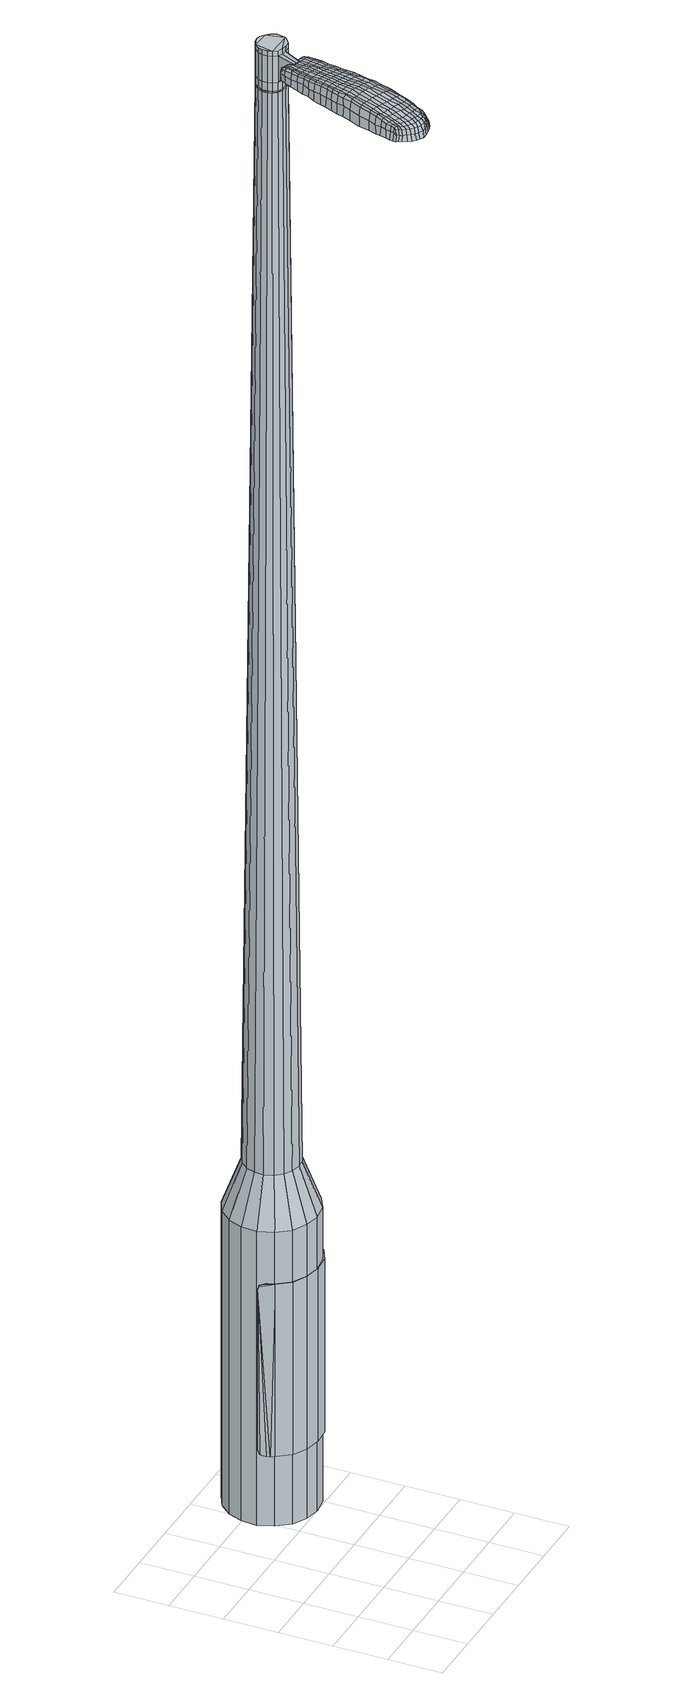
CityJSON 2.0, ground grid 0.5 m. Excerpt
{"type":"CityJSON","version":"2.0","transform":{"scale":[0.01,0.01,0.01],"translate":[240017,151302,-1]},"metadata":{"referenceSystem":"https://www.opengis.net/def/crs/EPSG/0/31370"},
"CityObjects":{
"object1":{"type":"GenericCityObject","attributes":{"cluster":846,"mean_distance_to_centroid":0.228,"new_centroid_x":240018.35,"new_centroid_y":151303.94,"mean_distance_to_camera":14.74,"H1":10.09,"H2":10.18,"Z_final":116.33,"cluster2":-1,"proj_x":240011.03,"proj_y":151301.07,"id_line":24041,"bearing_l":338.54,"distance":7.86,"orientation":"right","G_obj":248.54},"geometry":[{"type":"MultiSurface","lod":"2","boundaries":[[[0,1,2,3]],[[1,4,5,2]],[[4,6,7,5]],[[6,8,9,7]],[[8,10,11,9]],[[10,12,13,11]],[[12,14,15,13]],[[14,16,17,15]],[[16,18,19,17]],[[18,20,21,19]],[[20,22,23,21]],[[22,24,25,23]],[[24,26,27,25]],[[26,28,29,27]],[[28,30,31,29]],[[30,32,33,31]],[[32,34,35,33]],[[34,0,3,35]],[[36,37,38,39]],[[38,40,41,42]],[[41,43,42]],[[42,44,45,46]],[[45,47,46]],[[46,48,49,50]],[[49,51,50]],[[42,46,50,38]],[[50,52,39,38]],[[53,36,39]],[[2,5,7,35]],[[7,9,11,15]],[[11,13,15]],[[15,17,19,23]],[[19,21,23]],[[23,25,27,31]],[[27,29,31]],[[15,23,31,7]],[[31,33,35,7]],[[3,2,35]],[[1,0,54,55]],[[0,34,56,54]],[[34,32,57,56]],[[32,30,58,57]],[[30,28,59,58]],[[28,26,60,59]],[[26,24,61,60]],[[24,22,62,61]],[[22,20,63,62]],[[20,18,64,63]],[[18,16,65,64]],[[16,14,66,65]],[[14,12,67,66]],[[12,10,68,67]],[[10,8,69,68]],[[8,6,70,69]],[[6,4,71,70]],[[4,1,55,71]],[[55,54,72,73]],[[54,56,74,72]],[[56,57,75,74]],[[57,58,76,75]],[[58,59,77,76]],[[59,60,78,77]],[[60,61,79,78]],[[61,62,80,79]],[[62,63,81,80]],[[63,64,82,81]],[[64,65,83,82]],[[65,66,84,83]],[[66,67,85,84]],[[67,68,86,85]],[[68,69,87,86]],[[69,70,88,87]],[[70,71,89,88]],[[71,55,73,89]],[[90,91,92,93]],[[74,94,91,90]],[[95,96,94,74]],[[97,98,96,95]],[[99,100,98,97]],[[101,102,100,99]],[[103,104,102,101]],[[105,106,104,103]],[[81,107,106,105]],[[108,109,107,81]],[[110,111,109,108]],[[112,113,111,110]],[[114,115,113,112]],[[86,116,115,114]],[[117,118,116,86]],[[119,120,118,117]],[[121,122,120,119]],[[93,92,122,121]],[[123,124,125,126]],[[127,123,126,128]],[[129,127,128,130]],[[131,129,130,132]],[[133,131,132,134]],[[135,133,134,136]],[[137,135,136,138]],[[139,137,138,140]],[[141,139,140,142]],[[143,141,142,144]],[[145,143,144,146]],[[147,145,146,148]],[[149,147,148,150]],[[151,149,150,152]],[[153,151,152,154]],[[155,153,154,156]],[[73,72,90,93]],[[72,74,90]],[[75,95,74]],[[75,76,97,95]],[[76,77,99,97]],[[77,78,101,99]],[[78,79,103,101]],[[79,80,105,103]],[[80,81,105]],[[82,108,81]],[[82,83,110,108]],[[83,84,112,110]],[[84,85,114,112]],[[85,86,114]],[[87,117,86]],[[87,88,119,117]],[[88,89,121,119]],[[89,73,93,121]],[[157,158,92,91]],[[158,159,122,92]],[[159,160,120,122]],[[160,161,118,120]],[[161,116,118]],[[162,115,116]],[[162,163,113,115]],[[163,164,111,113]],[[164,165,109,111]],[[165,107,109]],[[166,106,107]],[[166,167,104,106]],[[167,168,102,104]],[[168,169,100,102]],[[169,170,98,100]],[[170,171,96,98]],[[171,94,96]],[[157,91,94]],[[39,52,155,172]],[[158,157,173,156]],[[53,39,172,124]],[[157,94,125,173]],[[36,53,124,123]],[[94,171,126,125]],[[37,36,123,127]],[[171,170,128,126]],[[38,37,127,129]],[[170,169,130,128]],[[40,38,129,131]],[[169,168,132,130]],[[41,40,131,133]],[[168,167,134,132]],[[43,41,133,135]],[[167,166,136,134]],[[42,43,135,137]],[[166,107,138,136]],[[44,42,137,139]],[[107,165,140,138]],[[45,44,139,141]],[[165,164,142,140]],[[47,45,141,143]],[[164,163,144,142]],[[46,47,143,145]],[[163,162,146,144]],[[48,46,145,147]],[[162,116,148,146]],[[49,48,147,149]],[[116,161,150,148]],[[51,49,149,151]],[[161,160,152,150]],[[50,51,151,153]],[[160,159,154,152]],[[52,50,153,155]],[[159,158,156,154]],[[155,156,174,175]],[[156,173,176,174]],[[173,125,177,176]],[[125,124,178,177]],[[124,172,179,178]],[[172,155,175,179]],[[180,181,182,183]],[[184,180,183,185]],[[180,184,186,187]],[[181,180,187,188]],[[189,190,191,192]],[[193,189,192,194]],[[189,193,195,196]],[[190,189,196,197]],[[198,199,200,201]],[[202,198,201,203]],[[198,202,204,205]],[[199,198,205,206]],[[207,208,209,210]],[[211,207,210,212]],[[207,211,213,214]],[[208,207,214,215]],[[216,217,218,219]],[[220,216,219,221]],[[216,220,222,223]],[[217,216,223,224]],[[225,226,227,228]],[[229,225,228,230]],[[225,229,231,232]],[[226,225,232,233]],[[234,235,236,237]],[[226,234,237,227]],[[234,226,233,238]],[[235,234,238,239]],[[240,241,242,243]],[[235,240,243,236]],[[240,235,239,244]],[[241,240,244,245]],[[246,184,185,247]],[[241,246,247,242]],[[246,241,245,248]],[[184,246,248,186]],[[249,250,251,252]],[[253,249,252,254]],[[249,253,255,256]],[[250,249,256,257]],[[258,259,260,261]],[[250,258,261,251]],[[258,250,257,262]],[[259,258,262,263]],[[264,265,266,267]],[[259,264,267,260]],[[264,259,263,268]],[[265,264,268,269]],[[270,271,272,273]],[[265,270,273,266]],[[270,265,269,274]],[[271,270,274,275]],[[276,181,188,277]],[[271,276,277,272]],[[276,271,275,278]],[[181,276,278,182]],[[279,280,281,282]],[[283,279,282,284]],[[279,283,285,286]],[[280,279,286,287]],[[288,289,290,291]],[[280,288,291,281]],[[288,280,287,292]],[[289,288,292,293]],[[294,295,296,297]],[[289,294,297,290]],[[294,289,293,298]],[[295,294,298,299]],[[300,193,194,301]],[[295,300,301,296]],[[300,295,299,302]],[[193,300,302,195]],[[303,304,305,306]],[[307,303,306,308]],[[303,307,309,310]],[[304,303,310,311]],[[312,313,314,315]],[[304,312,315,305]],[[312,304,311,316]],[[313,312,316,317]],[[318,319,320,321]],[[313,318,321,314]],[[318,313,317,322]],[[319,318,322,323]],[[324,325,326,327]],[[319,324,327,320]],[[324,319,323,328]],[[325,324,328,329]],[[330,190,197,331]],[[325,330,331,326]],[[330,325,329,332]],[[190,330,332,191]],[[333,219,218,334]],[[335,333,334,336]],[[333,335,337,338]],[[219,333,338,221]],[[339,335,336,340]],[[341,339,340,342]],[[339,341,343,344]],[[335,339,344,337]],[[345,341,342,346]],[[347,345,346,348]],[[345,347,349,350]],[[341,345,350,343]],[[351,347,348,352]],[[353,351,352,354]],[[351,353,355,356]],[[347,351,356,349]],[[357,353,354,358]],[[208,357,358,209]],[[357,208,215,359]],[[353,357,359,355]],[[360,361,206,205]],[[362,360,205,204]],[[360,362,363,364]],[[361,360,364,365]],[[366,367,365,364]],[[368,366,364,363]],[[366,368,369,370]],[[367,366,370,371]],[[372,373,371,370]],[[374,372,370,369]],[[372,374,375,376]],[[373,372,376,377]],[[378,379,377,376]],[[380,378,376,375]],[[378,380,213,211]],[[379,378,211,212]],[[381,382,383,384]],[[283,381,384,285]],[[381,283,284,385]],[[382,381,385,386]],[[387,202,203,388]],[[382,387,388,383]],[[387,382,386,389]],[[202,387,389,204]],[[390,391,392,393]],[[229,390,393,231]],[[390,229,230,394]],[[391,390,394,395]],[[396,397,398,399]],[[391,396,399,392]],[[396,391,395,400]],[[397,396,400,401]],[[402,199,206,403]],[[397,402,403,398]],[[402,397,401,404]],[[199,402,404,200]],[[405,406,407,408]],[[187,405,408,188]],[[405,187,186,409]],[[406,405,409,410]],[[411,412,413,414]],[[406,411,414,407]],[[411,406,410,415]],[[412,411,415,416]],[[417,210,209,418]],[[412,417,418,413]],[[417,412,416,419]],[[210,417,419,212]],[[420,421,422,423]],[[192,420,423,194]],[[420,192,191,424]],[[421,420,424,425]],[[426,214,213,427]],[[421,426,427,422]],[[426,421,425,428]],[[214,426,428,215]],[[429,430,431,432]],[[307,429,432,309]],[[429,307,308,433]],[[430,429,433,434]],[[435,220,221,436]],[[430,435,436,431]],[[435,430,434,437]],[[220,435,437,222]],[[438,439,440,441]],[[253,438,441,255]],[[438,253,254,442]],[[439,438,442,443]],[[444,445,446,447]],[[439,444,447,440]],[[444,439,443,448]],[[445,444,448,449]],[[450,217,224,451]],[[445,450,451,446]],[[450,445,449,452]],[[217,450,452,218]],[[453,454,443,442]],[[252,453,442,254]],[[453,252,251,455]],[[454,453,455,456]],[[457,458,449,448]],[[454,457,448,443]],[[457,454,456,459]],[[458,457,459,460]],[[461,334,218,452]],[[458,461,452,449]],[[461,458,460,462]],[[334,461,462,336]],[[463,464,465,466]],[[310,463,466,311]],[[463,310,309,432]],[[464,463,432,431]],[[467,338,337,468]],[[464,467,468,465]],[[467,464,431,436]],[[338,467,436,221]],[[469,470,456,455]],[[261,469,455,251]],[[469,261,260,471]],[[470,469,471,472]],[[473,474,460,459]],[[470,473,459,456]],[[473,470,472,475]],[[474,473,475,476]],[[477,340,336,462]],[[474,477,462,460]],[[477,474,476,478]],[[340,477,478,342]],[[479,480,481,482]],[[316,479,482,317]],[[479,316,311,466]],[[480,479,466,465]],[[483,344,343,484]],[[480,483,484,481]],[[483,480,465,468]],[[344,483,468,337]],[[485,486,472,471]],[[267,485,471,260]],[[485,267,266,487]],[[486,485,487,488]],[[489,490,476,475]],[[486,489,475,472]],[[489,486,488,491]],[[490,489,491,492]],[[493,346,342,478]],[[490,493,478,476]],[[493,490,492,494]],[[346,493,494,348]],[[495,496,497,498]],[[322,495,498,323]],[[495,322,317,482]],[[496,495,482,481]],[[499,350,349,500]],[[496,499,500,497]],[[499,496,481,484]],[[350,499,484,343]],[[501,502,488,487]],[[273,501,487,266]],[[501,273,272,503]],[[502,501,503,504]],[[505,506,492,491]],[[502,505,491,488]],[[505,502,504,507]],[[506,505,507,508]],[[509,352,348,494]],[[506,509,494,492]],[[509,506,508,510]],[[352,509,510,354]],[[511,512,513,514]],[[328,511,514,329]],[[511,328,323,498]],[[512,511,498,497]],[[515,356,355,516]],[[512,515,516,513]],[[515,512,497,500]],[[356,515,500,349]],[[517,518,504,503]],[[277,517,503,272]],[[517,277,188,408]],[[518,517,408,407]],[[519,520,508,507]],[[518,519,507,504]],[[519,518,407,414]],[[520,519,414,413]],[[521,358,354,510]],[[520,521,510,508]],[[521,520,413,418]],[[358,521,418,209]],[[522,523,425,424]],[[332,522,424,191]],[[522,332,329,514]],[[523,522,514,513]],[[524,359,215,428]],[[523,524,428,425]],[[524,523,513,516]],[[359,524,516,355]],[[525,526,386,385]],[[282,525,385,284]],[[525,282,281,527]],[[526,525,527,528]],[[529,362,204,389]],[[526,529,389,386]],[[529,526,528,530]],[[362,529,530,363]],[[531,532,533,534]],[[232,531,534,233]],[[531,232,231,393]],[[532,531,393,392]],[[535,536,537,538]],[[532,535,538,533]],[[535,532,392,399]],[[536,535,399,398]],[[539,361,365,540]],[[536,539,540,537]],[[539,536,398,403]],[[361,539,403,206]],[[541,542,528,527]],[[291,541,527,281]],[[541,291,290,543]],[[542,541,543,544]],[[545,368,363,530]],[[542,545,530,528]],[[545,542,544,546]],[[368,545,546,369]],[[547,548,549,550]],[[238,547,550,239]],[[547,238,233,534]],[[548,547,534,533]],[[551,552,553,554]],[[548,551,554,549]],[[551,548,533,538]],[[552,551,538,537]],[[555,367,371,556]],[[552,555,556,553]],[[555,552,537,540]],[[367,555,540,365]],[[557,558,544,543]],[[297,557,543,290]],[[557,297,296,559]],[[558,557,559,560]],[[561,374,369,546]],[[558,561,546,544]],[[561,558,560,562]],[[374,561,562,375]],[[563,564,565,566]],[[244,563,566,245]],[[563,244,239,550]],[[564,563,550,549]],[[567,568,569,570]],[[564,567,570,565]],[[567,564,549,554]],[[568,567,554,553]],[[571,373,377,572]],[[568,571,572,569]],[[571,568,553,556]],[[373,571,556,371]],[[573,574,560,559]],[[301,573,559,296]],[[573,301,194,423]],[[574,573,423,422]],[[575,380,375,562]],[[574,575,562,560]],[[575,574,422,427]],[[380,575,427,213]],[[576,577,410,409]],[[248,576,409,186]],[[576,248,245,566]],[[577,576,566,565]],[[578,579,416,415]],[[577,578,415,410]],[[578,577,565,570]],[[579,578,570,569]],[[580,379,212,419]],[[579,580,419,416]],[[580,579,569,572]],[[379,580,572,377]],[[581,582,583,584]],[[584,583,585,586]],[[587,585,583,588]],[[588,583,582,589]],[[590,591,592,593]],[[593,592,594,595]],[[596,594,592,597]],[[597,592,591,598]],[[599,600,601,602]],[[602,601,603,604]],[[605,603,601,606]],[[606,601,600,607]],[[608,609,610,611]],[[611,610,612,613]],[[614,612,610,615]],[[615,610,609,616]],[[617,618,619,620]],[[620,619,621,622]],[[623,621,619,624]],[[624,619,618,625]],[[626,627,628,629]],[[629,628,630,631]],[[632,630,628,633]],[[633,628,627,634]],[[635,636,637,638]],[[638,637,627,626]],[[634,627,637,639]],[[639,637,636,640]],[[641,642,643,644]],[[644,643,636,635]],[[640,636,643,645]],[[645,643,642,646]],[[586,585,647,648]],[[648,647,642,641]],[[646,642,647,649]],[[649,647,585,587]],[[650,651,652,653]],[[653,652,654,655]],[[656,654,652,657]],[[657,652,651,658]],[[659,660,661,662]],[[662,661,651,650]],[[658,651,661,663]],[[663,661,660,664]],[[665,666,667,668]],[[668,667,660,659]],[[664,660,667,669]],[[669,667,666,670]],[[671,672,673,674]],[[674,673,666,665]],[[670,666,673,675]],[[675,673,672,676]],[[589,582,677,678]],[[678,677,672,671]],[[676,672,677,679]],[[679,677,582,581]],[[680,681,682,683]],[[683,682,684,685]],[[686,684,682,687]],[[687,682,681,688]],[[689,690,691,692]],[[692,691,681,680]],[[688,681,691,693]],[[693,691,690,694]],[[695,696,697,698]],[[698,697,690,689]],[[694,690,697,699]],[[699,697,696,700]],[[595,594,701,702]],[[702,701,696,695]],[[700,696,701,703]],[[703,701,594,596]],[[704,705,706,707]],[[707,706,708,709]],[[710,708,706,711]],[[711,706,705,712]],[[713,714,715,716]],[[716,715,705,704]],[[712,705,715,717]],[[717,715,714,718]],[[719,720,721,722]],[[722,721,714,713]],[[718,714,721,723]],[[723,721,720,724]],[[725,726,727,728]],[[728,727,720,719]],[[724,720,727,729]],[[729,727,726,730]],[[598,591,731,732]],[[732,731,726,725]],[[730,726,731,733]],[[733,731,591,590]],[[617,620,734,735]],[[735,734,736,737]],[[738,736,734,739]],[[739,734,620,622]],[[737,736,740,741]],[[741,740,742,743]],[[744,742,740,745]],[[745,740,736,738]],[[743,742,746,747]],[[747,746,748,749]],[[750,748,746,751]],[[751,746,742,744]],[[749,748,752,753]],[[753,752,754,755]],[[756,754,752,757]],[[757,752,748,750]],[[755,754,758,759]],[[759,758,609,608]],[[616,609,758,760]],[[760,758,754,756]],[[607,761,762,606]],[[606,762,763,605]],[[764,763,762,765]],[[765,762,761,766]],[[766,767,768,765]],[[765,768,769,764]],[[770,769,768,771]],[[771,768,767,772]],[[772,773,774,771]],[[771,774,775,770]],[[776,775,774,777]],[[777,774,773,778]],[[778,779,780,777]],[[777,780,781,776]],[[614,781,780,612]],[[612,780,779,613]],[[782,783,784,785]],[[785,784,684,686]],[[685,684,784,786]],[[786,784,783,787]],[[604,603,788,789]],[[789,788,783,782]],[[787,783,788,790]],[[790,788,603,605]],[[791,792,793,794]],[[794,793,630,632]],[[631,630,793,795]],[[795,793,792,796]],[[797,798,799,800]],[[800,799,792,791]],[[796,792,799,801]],[[801,799,798,802]],[[607,600,803,804]],[[804,803,798,797]],[[802,798,803,805]],[[805,803,600,599]],[[806,807,808,809]],[[809,808,588,589]],[[587,588,808,810]],[[810,808,807,811]],[[812,813,814,815]],[[815,814,807,806]],[[811,807,814,816]],[[816,814,813,817]],[[608,611,818,819]],[[819,818,813,812]],[[817,813,818,820]],[[820,818,611,613]],[[821,822,823,824]],[[824,823,593,595]],[[590,593,823,825]],[[825,823,822,826]],[[614,615,827,828]],[[828,827,822,821]],[[826,822,827,829]],[[829,827,615,616]],[[830,831,708,832]],[[832,708,710]],[[709,708,831,833]],[[622,621,834,835]],[[835,834,831,830]],[[833,831,834,836]],[[836,834,621,623]],[[837,838,839]],[[839,838,654,656]],[[655,654,838,840]],[[840,838,837,841]],[[842,843,844,845]],[[845,844,837,839]],[[841,837,844,846]],[[846,844,843,847]],[[625,618,848,849]],[[849,848,843,842]],[[847,843,848,850]],[[850,848,618,617]],[[841,851,852,840]],[[840,852,653,655]],[[650,653,852,853]],[[853,852,851,854]],[[847,855,856,846]],[[846,856,851,841]],[[854,851,856,857]],[[857,856,855,858]],[[617,735,175,850]],[[850,175,855,847]],[[858,855,175,859]],[[859,175,735,737]],[[860,861,862,863]],[[863,862,711,712]],[[710,711,862,832]],[[832,862,861,830]],[[738,739,864,865]],[[865,864,861,860]],[[830,861,864,835]],[[835,864,739,622]],[[854,866,867,853]],[[853,867,662,650]],[[659,662,867,868]],[[868,867,866,869]],[[858,870,871,857]],[[857,871,866,854]],[[869,866,871,872]],[[872,871,870,873]],[[737,741,874,859]],[[859,874,870,858]],[[873,870,874,875]],[[875,874,741,743]],[[876,877,878,879]],[[879,878,717,718]],[[712,717,878,863]],[[863,878,877,860]],[[744,745,880,881]],[[881,880,877,876]],[[860,877,880,865]],[[865,880,745,738]],[[869,882,883,868]],[[868,883,668,659]],[[665,668,883,884]],[[884,883,882,885]],[[873,886,887,872]],[[872,887,882,869]],[[885,882,887,888]],[[888,887,886,889]],[[743,747,890,875]],[[875,890,886,873]],[[889,886,890,891]],[[891,890,747,749]],[[892,893,894,895]],[[895,894,723,724]],[[718,723,894,879]],[[879,894,893,876]],[[750,751,896,897]],[[897,896,893,892]],[[876,893,896,881]],[[881,896,751,744]],[[885,898,899,884]],[[884,899,674,665]],[[671,674,899,900]],[[900,899,898,901]],[[889,902,903,888]],[[888,903,898,885]],[[901,898,903,904]],[[904,903,902,905]],[[749,753,906,891]],[[891,906,902,889]],[[905,902,906,907]],[[907,906,753,755]],[[908,909,910,911]],[[911,910,729,730]],[[724,729,910,895]],[[895,910,909,892]],[[756,757,912,913]],[[913,912,909,908]],[[892,909,912,897]],[[897,912,757,750]],[[901,914,915,900]],[[900,915,678,671]],[[589,678,915,809]],[[809,915,914,806]],[[905,916,917,904]],[[904,917,914,901]],[[806,914,917,815]],[[815,917,916,812]],[[755,759,918,907]],[[907,918,916,905]],[[812,916,918,819]],[[819,918,759,608]],[[826,919,920,825]],[[825,920,733,590]],[[730,733,920,911]],[[911,920,919,908]],[[616,760,921,829]],[[829,921,919,826]],[[908,919,921,913]],[[913,921,760,756]],[[787,922,923,786]],[[786,923,683,685]],[[680,683,923,924]],[[924,923,922,925]],[[605,763,926,790]],[[790,926,922,787]],[[925,922,926,927]],[[927,926,763,764]],[[928,929,930,931]],[[931,930,633,634]],[[632,633,930,794]],[[794,930,929,791]],[[932,933,934,935]],[[935,934,929,928]],[[791,929,934,800]],[[800,934,933,797]],[[766,761,936,937]],[[937,936,933,932]],[[797,933,936,804]],[[804,936,761,607]],[[925,938,939,924]],[[924,939,692,680]],[[689,692,939,940]],[[940,939,938,941]],[[764,769,942,927]],[[927,942,938,925]],[[941,938,942,943]],[[943,942,769,770]],[[944,945,946,947]],[[947,946,639,640]],[[634,639,946,931]],[[931,946,945,928]],[[948,949,950,951]],[[951,950,945,944]],[[928,945,950,935]],[[935,950,949,932]],[[772,767,952,953]],[[953,952,949,948]],[[932,949,952,937]],[[937,952,767,766]],[[941,954,955,940]],[[940,955,698,689]],[[695,698,955,956]],[[956,955,954,957]],[[770,775,958,943]],[[943,958,954,941]],[[957,954,958,959]],[[959,958,775,776]],[[960,961,962,963]],[[963,962,645,646]],[[640,645,962,947]],[[947,962,961,944]],[[964,965,966,967]],[[967,966,961,960]],[[944,961,966,951]],[[951,966,965,948]],[[778,773,968,969]],[[969,968,965,964]],[[948,965,968,953]],[[953,968,773,772]],[[957,970,971,956]],[[956,971,702,695]],[[595,702,971,824]],[[824,971,970,821]],[[776,781,972,959]],[[959,972,970,957]],[[821,970,972,828]],[[828,972,781,614]],[[811,973,974,810]],[[810,974,649,587]],[[646,649,974,963]],[[963,974,973,960]],[[817,975,976,816]],[[816,976,973,811]],[[960,973,976,967]],[[967,976,975,964]],[[613,779,977,820]],[[820,977,975,817]],[[964,975,977,969]],[[969,977,779,778]],[[581,584,183,182]],[[584,586,185,183]],[[596,597,196,195]],[[597,598,197,196]],[[599,602,201,200]],[[602,604,203,201]],[[623,624,223,222]],[[624,625,224,223]],[[626,629,228,227]],[[629,631,230,228]],[[635,638,237,236]],[[638,626,227,237]],[[641,644,243,242]],[[644,635,236,243]],[[586,648,247,185]],[[648,641,242,247]],[[656,657,256,255]],[[657,658,257,256]],[[658,663,262,257]],[[663,664,263,262]],[[664,669,268,263]],[[669,670,269,268]],[[670,675,274,269]],[[675,676,275,274]],[[676,679,278,275]],[[679,581,182,278]],[[686,687,286,285]],[[687,688,287,286]],[[688,693,292,287]],[[693,694,293,292]],[[694,699,298,293]],[[699,700,299,298]],[[700,703,302,299]],[[703,596,195,302]],[[704,707,306,305]],[[707,709,308,306]],[[713,716,315,314]],[[716,704,305,315]],[[719,722,321,320]],[[722,713,314,321]],[[725,728,327,326]],[[728,719,320,327]],[[598,732,331,197]],[[732,725,326,331]],[[782,785,384,383]],[[785,686,285,384]],[[604,789,388,203]],[[789,782,383,388]],[[631,795,394,230]],[[795,796,395,394]],[[796,801,400,395]],[[801,802,401,400]],[[802,805,404,401]],[[805,599,200,404]],[[709,433,308]],[[709,833,434,433]],[[833,836,437,434]],[[836,623,222,437]],[[839,441,440]],[[839,656,255,441]],[[842,845,447,446]],[[845,839,440,447]],[[625,849,451,224]],[[849,842,446,451]],[[978,979,980,981]],[[982,983,981,980]],[[984,985,986,987]],[[988,989,990,991]],[[979,992,993,980]],[[994,982,980,993]],[[995,984,987,996]],[[997,998,989,988]],[[992,999,1000,993]],[[1000,1001,994,993]],[[1002,995,996,1003]],[[1004,998,997,1005]],[[999,1006,1007,1000]],[[1007,1008,1001,1000]],[[1009,1002,1003,1010]],[[1011,1004,1005,1012]],[[1013,1014,1015,1016]],[[1017,1018,1014,1013]],[[1017,1019,1020,1018]],[[1019,1021,1022,1020]],[[1023,1024,1025,1026]],[[1027,1028,1024,1023]],[[1029,1030,1028,1027]],[[1031,1032,1030,1029]],[[1026,1015,1014,1023]],[[1023,1014,1018,1027]],[[1018,1020,1029,1027]],[[1020,1022,1031,1029]],[[987,986,983,982]],[[996,987,982,994]],[[1001,1003,996,994]],[[1008,1010,1003,1001]],[[988,991,985,984]],[[997,988,984,995]],[[1005,997,995,1002]],[[1012,1005,1002,1009]],[[989,1013,1016,990]],[[998,1017,1013,989]],[[1019,1017,998,1004]],[[1021,1019,1004,1011]],[[1033,1034,1035,1036]],[[1035,1037,1038,1039]],[[1035,1039,1040,1041]],[[1035,1041,1036]],[[1042,1033,1036,1043]],[[1044,1043,1036,1045]],[[1046,1045,1036]],[[1047,1035,1034,1048]],[[1049,1047,1048,1050]],[[1051,1049,1050,1052]],[[1053,1051,1052,1054]],[[1055,1053,1054,1056]],[[1056,1057,1058,1059]],[[1056,1059,1060,1061]],[[1056,1061,1062,1063]],[[1062,1064,1065,1066]],[[1062,1066,1067,1068]],[[1062,1068,1063]],[[1056,1063,1055]],[[1069,1070,1034,1033]],[[1071,1072,1037,1035]],[[1073,1074,1046,1036]],[[1070,1075,1048,1034]],[[1076,1071,1035,1047]],[[1075,1077,1050,1048]],[[1078,1076,1047,1049]],[[1077,1079,1052,1050]],[[1080,1078,1049,1051]],[[1079,1081,1054,1052]],[[1082,1080,1051,1053]],[[1081,1083,1056,1054]],[[1084,1082,1053,1055]],[[1083,1085,1057,1056]],[[1086,1087,1064,1062]],[[1088,1084,1055,1063]],[[1058,1057,1085,1089]],[[1059,1058,1089,1090]],[[1060,1059,1090,1091]],[[1061,1060,1091,1092]],[[1062,1061,1092,1086]],[[1093,1069,1033,1042]],[[1094,1093,1042,1043]],[[1095,1094,1043,1044]],[[1096,1095,1044,1045]],[[1074,1096,1045,1046]],[[1038,1037,1072,1097]],[[1065,1064,1087,1098]],[[1039,1038,1097,1099]],[[1040,1039,1099,1100]],[[1041,1040,1100,1101]],[[1036,1041,1101,1073]],[[1066,1065,1098,1102]],[[1067,1066,1102,1103]],[[1068,1067,1103,1104]],[[1063,1068,1104,1088]]]}]}
},
"vertices":[
[121,153,384],[108,160,384],[108,160,96],[121,153,96],[99,172,384],[99,172,96],[94,186,384],[94,186,96],[95,201,384],[95,201,96],[100,214,384],[100,214,96],[110,225,384],[110,225,96],[123,232,384],[123,232,96],[137,234,384],[137,234,96],[152,232,384],[152,232,96],[164,224,384],[164,224,96],[173,212,384],[173,212,96],[178,198,384],[178,198,96],[178,184,384],[178,184,96],[172,170,384],[172,170,96],[163,159,384],[163,159,96],[150,152,384],[150,152,96],[135,150,384],[135,150,96],[141,179,1524],[145,182,1524],[148,185,1524],[131,180,1524],[149,189,1524],[150,194,1524],[145,202,1524],[148,199,1524],[141,205,1524],[137,206,1524],[128,203,1524],[132,205,1524],[125,199,1524],[123,195,1524],[124,186,1524],[123,190,1524],[127,182,1524],[136,179,1524],[127,169,429],[120,173,429],[136,167,429],[144,168,429],[152,172,429],[158,179,429],[161,187,429],[161,196,429],[158,204,429],[153,211,429],[145,216,429],[137,217,429],[128,216,429],[121,212,429],[115,205,429],[112,197,429],[111,188,429],[114,180,429],[131,180,1483],[127,182,1483],[136,179,1483],[141,179,1483],[145,182,1483],[148,185,1483],[149,189,1483],[150,194,1483],[148,199,1483],[145,202,1483],[141,205,1483],[137,206,1483],[132,205,1483],[128,203,1483],[125,199,1483],[123,195,1483],[123,190,1483],[124,186,1483],[132,180,1483],[132,180,1485],[128,183,1485],[128,183,1483],[136,179,1485],[140,180,1483],[140,180,1485],[144,182,1483],[144,182,1485],[147,185,1483],[147,185,1485],[149,190,1483],[149,190,1485],[149,194,1483],[149,194,1485],[148,198,1483],[148,198,1485],[145,202,1485],[141,204,1483],[141,204,1485],[137,205,1483],[137,205,1485],[132,204,1483],[132,204,1485],[128,202,1483],[128,202,1485],[125,199,1485],[124,195,1483],[124,195,1485],[124,190,1483],[124,190,1485],[125,186,1483],[125,186,1485],[141,179,1519],[136,179,1519],[136,179,1493],[141,179,1493],[145,182,1519],[145,182,1493],[148,185,1519],[148,185,1493],[149,189,1519],[149,189,1493],[150,194,1519],[150,194,1493],[148,199,1519],[148,199,1493],[145,202,1519],[145,202,1493],[141,205,1519],[141,205,1493],[137,206,1519],[137,206,1493],[132,205,1519],[132,205,1493],[128,203,1519],[128,203,1493],[125,199,1519],[125,199,1493],[123,195,1519],[123,195,1493],[123,190,1519],[123,190,1493],[124,186,1519],[124,186,1493],[127,182,1519],[127,182,1493],[131,180,1485],[127,182,1485],[124,186,1485],[123,190,1485],[123,195,1485],[128,203,1485],[132,205,1485],[137,206,1485],[141,205,1485],[148,199,1485],[150,194,1485],[149,189,1485],[148,185,1485],[145,182,1485],[141,179,1485],[131,180,1519],[131,180,1493],[121,163,1513],[121,163,1518],[124,162,1513],[127,161,1513],[127,161,1518],[124,162,1518],[79,100,1519],[82,107,1518],[80,106,1509],[77,100,1510],[76,93,1519],[74,92,1510],[78,93,1526],[81,101,1525],[84,107,1525],[115,86,1519],[117,93,1518],[116,94,1525],[114,88,1525],[112,78,1519],[111,79,1526],[113,76,1510],[116,84,1510],[118,91,1509],[72,24,1519],[68,26,1519],[68,25,1513],[71,23,1513],[76,24,1519],[76,23,1513],[76,25,1524],[72,26,1524],[69,27,1524],[99,93,1530],[102,100,1529],[98,101,1529],[96,94,1530],[96,85,1531],[92,86,1531],[99,83,1530],[102,92,1530],[105,99,1529],[128,168,1512],[126,169,1512],[125,168,1517],[128,167,1517],[131,167,1512],[130,166,1517],[131,166,1506],[128,168,1506],[125,169,1506],[59,45,1519],[60,48,1519],[58,48,1512],[57,45,1512],[58,42,1518],[57,42,1512],[59,43,1522],[60,45,1523],[61,48,1524],[61,53,1519],[63,58,1519],[61,58,1512],[59,52,1512],[62,53,1524],[64,58,1525],[64,64,1519],[67,71,1519],[65,70,1511],[63,63,1511],[66,64,1526],[69,71,1526],[71,82,1519],[69,81,1510],[73,82,1526],[110,168,1513],[107,161,1513],[108,161,1518],[111,168,1517],[113,173,1512],[113,171,1516],[112,172,1506],[109,167,1507],[105,160,1507],[104,154,1514],[101,147,1515],[102,147,1520],[105,154,1519],[102,153,1507],[99,147,1507],[97,140,1515],[94,134,1516],[96,134,1522],[99,141,1521],[96,140,1508],[92,133,1508],[91,127,1517],[88,120,1517],[90,120,1524],[93,127,1523],[89,126,1508],[86,120,1509],[85,114,1518],[87,114,1524],[83,113,1509],[92,31,1519],[93,34,1519],[92,35,1524],[91,32,1523],[90,29,1518],[90,30,1522],[91,28,1512],[93,30,1512],[94,33,1512],[96,38,1519],[98,43,1519],[97,44,1525],[95,39,1524],[96,37,1512],[99,42,1512],[101,49,1519],[104,56,1519],[103,57,1526],[100,50,1526],[102,47,1511],[105,55,1511],[108,67,1519],[107,68,1526],[109,65,1510],[138,156,1513],[136,149,1513],[137,148,1507],[139,155,1507],[140,162,1512],[140,161,1506],[139,161,1516],[137,157,1517],[135,150,1518],[134,142,1514],[131,135,1515],[132,133,1507],[134,141,1507],[133,143,1519],[130,136,1520],[129,128,1515],[127,121,1516],[127,119,1508],[130,126,1508],[128,129,1521],[126,122,1522],[124,114,1517],[122,107,1517],[123,105,1509],[125,112,1508],[123,115,1523],[121,108,1524],[120,100,1518],[121,98,1509],[119,101,1524],[126,162,1519],[123,163,1519],[123,155,1520],[121,156,1520],[126,154,1520],[128,161,1519],[120,148,1522],[118,149,1522],[118,141,1523],[115,143,1523],[120,140,1523],[123,147,1521],[115,135,1524],[112,136,1524],[112,128,1525],[109,129,1525],[115,126,1525],[118,133,1524],[110,121,1526],[107,122,1526],[107,114,1527],[104,115,1527],[110,113,1527],[113,119,1526],[104,107,1528],[101,108,1528],[107,106,1528],[73,29,1527],[70,30,1527],[78,28,1526],[79,32,1527],[75,33,1528],[72,34,1528],[78,39,1529],[74,40,1529],[82,38,1528],[84,44,1530],[80,45,1530],[77,47,1530],[83,52,1531],[79,54,1531],[87,51,1530],[90,60,1531],[86,61,1531],[83,62,1531],[91,73,1531],[88,74,1531],[95,71,1531],[89,27,1518],[86,26,1519],[86,25,1513],[89,26,1513],[88,29,1523],[86,28,1523],[81,25,1519],[81,24,1513],[81,26,1524],[59,40,1518],[59,37,1518],[60,38,1523],[60,41,1523],[57,40,1513],[58,37,1513],[61,34,1519],[63,31,1519],[63,32,1524],[62,35,1523],[60,33,1513],[62,30,1513],[65,28,1519],[66,29,1524],[65,27,1513],[83,100,1528],[84,100,1528],[87,106,1528],[85,107,1527],[79,92,1528],[81,91,1529],[87,98,1529],[90,97,1530],[93,104,1529],[90,105,1528],[83,90,1529],[86,89,1530],[93,96,1530],[96,103,1529],[89,87,1531],[113,88,1528],[110,89,1529],[107,81,1529],[110,80,1528],[115,95,1527],[113,96,1528],[107,90,1529],[103,82,1530],[109,97,1528],[139,164,1512],[137,165,1512],[137,164,1517],[138,163,1517],[140,163,1506],[138,164,1506],[134,166,1512],[134,165,1517],[135,165,1506],[115,174,1512],[116,173,1512],[115,173,1506],[113,173,1506],[115,173,1517],[116,172,1517],[118,172,1512],[121,171,1512],[120,171,1506],[117,172,1506],[118,171,1517],[121,170,1517],[123,170,1512],[123,170,1506],[123,169,1517],[113,168,1519],[114,167,1519],[110,161,1520],[111,160,1520],[116,166,1519],[119,165,1519],[113,159,1520],[116,158,1520],[121,164,1519],[118,157,1520],[136,158,1519],[135,159,1519],[132,152,1520],[134,151,1520],[132,160,1519],[129,153,1520],[106,154,1521],[108,153,1521],[103,147,1522],[105,146,1522],[110,152,1521],[113,151,1521],[107,146,1522],[110,145,1523],[115,150,1522],[112,144,1523],[132,144,1521],[130,145,1521],[127,138,1522],[129,137,1522],[127,146,1521],[124,139,1522],[100,140,1523],[102,140,1523],[97,134,1524],[99,133,1524],[104,139,1523],[107,138,1524],[101,132,1525],[104,131,1525],[110,137,1524],[107,130,1525],[127,130,1523],[125,131,1523],[122,124,1524],[124,123,1524],[121,132,1524],[119,125,1525],[94,127,1525],[96,126,1525],[91,120,1526],[93,119,1526],[98,125,1526],[101,124,1526],[96,118,1527],[98,117,1527],[104,123,1526],[101,116,1527],[122,116,1525],[120,117,1525],[117,110,1526],[120,109,1526],[116,118,1526],[114,111,1527],[88,114,1527],[90,113,1527],[93,112,1527],[95,111,1528],[98,109,1528],[117,102,1527],[115,103,1527],[111,104,1528],[89,31,1525],[87,30,1525],[91,34,1526],[88,33,1526],[82,29,1526],[84,32,1527],[61,43,1525],[61,41,1525],[62,44,1526],[62,47,1525],[63,38,1525],[64,35,1526],[66,39,1527],[64,41,1526],[67,32,1526],[69,36,1527],[93,39,1526],[91,38,1527],[96,44,1527],[93,44,1528],[86,38,1528],[89,44,1529],[63,51,1526],[64,49,1527],[66,55,1528],[65,57,1527],[66,47,1527],[68,44,1528],[70,51,1529],[68,53,1528],[71,42,1528],[73,49,1530],[98,50,1528],[96,50,1529],[101,58,1528],[99,58,1529],[92,50,1529],[95,59,1530],[67,63,1528],[68,61,1528],[71,69,1529],[70,71,1528],[70,59,1529],[73,57,1530],[76,66,1530],[74,67,1530],[76,55,1530],[79,64,1531],[105,69,1529],[103,69,1529],[99,70,1530],[74,81,1528],[76,80,1529],[78,79,1530],[81,77,1530],[84,76,1531],[82,105,1509],[84,106,1518],[81,100,1518],[79,99,1509],[78,92,1519],[76,91,1510],[79,92,1525],[83,100,1525],[86,106,1525],[114,95,1525],[115,93,1518],[113,87,1518],[112,88,1525],[110,79,1519],[109,80,1525],[111,77,1510],[114,85,1509],[116,92,1509],[69,27,1513],[69,28,1519],[72,26,1519],[72,26,1513],[76,26,1519],[76,25,1513],[76,27,1524],[73,28,1524],[70,29,1524],[98,101,1528],[101,100,1528],[99,93,1529],[96,94,1529],[95,85,1529],[92,86,1529],[99,83,1529],[102,92,1529],[104,98,1528],[125,166,1516],[125,167,1512],[127,166,1512],[127,166,1516],[130,165,1512],[130,164,1516],[130,164,1506],[127,165,1506],[124,167,1506],[60,47,1512],[62,48,1519],[61,45,1518],[59,44,1512],[60,43,1518],[59,42,1512],[61,43,1522],[62,44,1523],[63,48,1523],[63,57,1512],[64,58,1519],[63,52,1519],[61,52,1512],[64,52,1524],[66,58,1525],[67,70,1511],[69,70,1519],[66,63,1519],[64,62,1511],[68,63,1525],[71,71,1526],[73,81,1519],[71,80,1510],[75,81,1526],[110,160,1518],[109,160,1513],[112,167,1513],[113,167,1517],[114,171,1512],[115,170,1515],[113,171,1506],[110,166,1506],[107,159,1507],[104,146,1520],[102,146,1514],[105,153,1514],[107,153,1519],[104,152,1507],[101,146,1507],[98,133,1522],[96,133,1516],[99,139,1515],[101,140,1521],[97,139,1508],[94,132,1508],[92,120,1523],[90,119,1517],[93,126,1516],[95,126,1522],[91,125,1508],[88,119,1508],[87,113,1517],[89,113,1524],[85,112,1509],[91,36,1523],[92,35,1519],[90,32,1518],[89,33,1523],[89,30,1518],[88,31,1522],[90,29,1512],[91,31,1512],[93,34,1512],[95,45,1525],[96,44,1519],[94,39,1519],[93,40,1524],[95,38,1512],[97,43,1512],[101,58,1526],[102,57,1519],[99,50,1519],[98,51,1525],[100,48,1511],[103,55,1511],[106,68,1519],[105,69,1526],[107,66,1510],[135,148,1507],[134,150,1513],[136,157,1513],[137,156,1506],[138,162,1512],[138,161,1506],[137,161,1515],[136,158,1517],[133,151,1518],[130,134,1507],[129,135,1514],[132,142,1514],[132,141,1507],[131,144,1519],[128,136,1520],[126,120,1508],[125,121,1516],[127,128,1515],[128,127,1508],[126,129,1521],[124,122,1522],[121,105,1508],[120,107,1517],[122,114,1516],[123,112,1508],[121,115,1522],[119,109,1523],[118,100,1517],[119,99,1509],[117,102,1524],[125,161,1518],[123,162,1518],[123,155,1519],[120,156,1519],[125,154,1519],[128,160,1518],[120,148,1520],[118,149,1520],[117,141,1521],[115,142,1521],[120,140,1521],[123,147,1520],[115,134,1523],[112,135,1523],[112,127,1524],[109,128,1524],[115,126,1524],[117,133,1523],[109,120,1525],[107,121,1525],[107,113,1526],[104,114,1526],[110,112,1526],[112,119,1525],[104,107,1527],[101,108,1527],[107,105,1527],[71,31,1526],[74,30,1526],[77,29,1525],[79,33,1526],[75,34,1526],[72,35,1526],[74,41,1528],[78,39,1528],[81,39,1527],[84,45,1528],[80,46,1529],[77,47,1529],[80,54,1530],[83,53,1530],[87,52,1529],[90,60,1530],[86,61,1530],[83,62,1530],[88,74,1530],[91,73,1530],[94,72,1530],[86,27,1513],[85,28,1518],[88,29,1518],[88,28,1512],[87,31,1523],[85,29,1523],[81,27,1519],[81,26,1513],[81,28,1523],[62,39,1523],[61,38,1518],[61,41,1518],[62,41,1523],[59,40,1512],[60,38,1512],[65,33,1523],[64,32,1519],[62,35,1519],[63,36,1523],[62,35,1513],[64,31,1513],[67,30,1519],[67,31,1524],[66,29,1513],[88,106,1527],[85,99,1527],[84,100,1527],[87,106,1526],[80,92,1527],[81,91,1528],[93,103,1528],[90,97,1528],[87,98,1528],[90,104,1527],[84,90,1528],[87,88,1529],[93,95,1529],[96,102,1528],[89,87,1529],[107,81,1528],[110,89,1527],[111,89,1527],[108,81,1527],[114,95,1526],[112,96,1527],[106,90,1528],[103,82,1528],[108,97,1527],[136,162,1516],[137,163,1512],[137,162,1516],[137,162,1506],[134,164,1512],[133,163,1516],[134,163,1506],[115,171,1512],[115,172,1512],[114,171,1506],[115,171,1516],[115,170,1516],[119,169,1506],[120,169,1512],[117,170,1512],[117,170,1506],[118,169,1516],[120,168,1516],[122,168,1512],[122,168,1506],[122,167,1516],[114,166,1518],[113,166,1518],[110,160,1519],[111,160,1519],[118,164,1518],[116,165,1518],[113,159,1519],[116,158,1519],[118,157,1519],[132,151,1519],[134,158,1518],[135,158,1518],[133,151,1519],[131,159,1518],[129,152,1519],[108,153,1520],[107,153,1520],[104,146,1521],[105,146,1521],[113,151,1520],[110,152,1520],[107,145,1521],[110,144,1521],[115,150,1520],[112,143,1521],[127,137,1521],[129,144,1520],[130,144,1520],[128,137,1521],[126,145,1520],[124,138,1521],[102,139,1522],[101,139,1522],[98,133,1523],[99,132,1523],[107,137,1522],[104,138,1522],[101,131,1523],[104,130,1524],[110,136,1523],[107,129,1524],[122,123,1523],[124,130,1522],[125,130,1522],[123,123,1523],[121,131,1522],[118,125,1523],[96,126,1524],[95,126,1524],[92,119,1525],[93,119,1525],[101,123,1525],[99,125,1524],[96,118,1525],[98,117,1526],[104,122,1525],[101,116,1526],[117,109,1525],[119,116,1524],[121,116,1524],[118,109,1525],[116,118,1524],[113,111,1525],[90,112,1526],[89,113,1526],[96,110,1527],[93,111,1526],[98,109,1527],[114,103,1526],[116,102,1526],[111,104,1526],[86,31,1524],[88,32,1524],[90,35,1525],[88,34,1525],[82,30,1525],[84,33,1525],[64,45,1525],[63,41,1524],[62,43,1524],[63,47,1525],[67,39,1526],[66,35,1525],[64,38,1524],[65,42,1525],[68,33,1525],[69,37,1526],[90,39,1526],[92,40,1526],[94,45,1526],[93,45,1527],[86,39,1526],[88,45,1527],[67,55,1527],[65,50,1526],[65,51,1526],[67,57,1526],[71,51,1528],[69,45,1527],[67,47,1526],[69,53,1527],[71,42,1527],[74,49,1528],[95,51,1527],[97,51,1527],[100,58,1527],[98,58,1528],[91,51,1528],[94,59,1529],[72,69,1528],[69,61,1527],[69,63,1527],[71,70,1527],[77,65,1529],[74,57,1529],[71,59,1528],[74,67,1528],[77,56,1529],[80,64,1530],[102,70,1528],[104,69,1528],[99,70,1529],[77,80,1528],[76,81,1528],[82,77,1529],[79,78,1529],[85,75,1530],[113,171,1508],[119,169,1508],[106,139,1509],[99,142,1509],[98,119,1510],[90,122,1510],[83,82,1512],[74,86,1512],[81,103,1511],[89,99,1511],[76,66,1513],[72,53,1514],[63,56,1514],[67,69,1513],[126,166,1508],[114,136,1509],[106,116,1510],[91,79,1512],[98,96,1511],[85,62,1513],[80,50,1514],[132,164,1508],[121,133,1509],[114,113,1510],[100,76,1512],[107,92,1511],[88,46,1514],[93,59,1513],[138,161,1508],[128,130,1509],[122,109,1510],[109,72,1512],[115,89,1511],[96,43,1514],[102,55,1513],[67,40,1514],[67,35,1514],[60,38,1514],[59,43,1514],[75,37,1514],[73,33,1514],[83,34,1514],[80,30,1514],[91,31,1514],[86,28,1514],[67,30,1515],[69,26,1515],[68,26,1515],[63,32,1515],[71,28,1515],[70,25,1515],[76,27,1515],[71,25,1515],[80,25,1515],[72,25,1515],[165,160,334],[163,157,334],[163,157,165],[172,168,171],[165,160,165],[168,163,165],[170,165,166],[171,167,167],[172,168,169],[168,163,334],[170,165,333],[171,167,332],[172,168,331],[172,168,328],[150,150,165],[150,150,334],[135,149,165],[135,149,334],[120,152,165],[120,152,334],[107,159,165],[107,159,334],[98,171,165],[98,171,334],[96,175,334],[95,178,334],[94,181,333],[93,183,332],[93,184,331],[93,185,328],[96,175,165],[93,185,171],[93,184,169],[93,183,167],[94,181,166],[95,178,165],[163,162,334],[161,159,334],[161,159,165],[163,162,165],[170,170,171],[170,170,328],[149,153,334],[149,153,165],[135,151,334],[135,151,165],[121,154,334],[121,154,165],[109,161,334],[109,161,165],[100,172,334],[100,172,165],[99,176,334],[96,185,328],[96,185,171],[99,176,165],[98,179,334],[97,182,333],[96,184,332],[96,185,331],[166,165,334],[168,167,333],[169,169,332],[170,170,331],[166,165,165],[96,185,169],[168,167,166],[169,169,167],[170,170,169],[96,184,167],[97,182,166],[98,179,165]
]}
